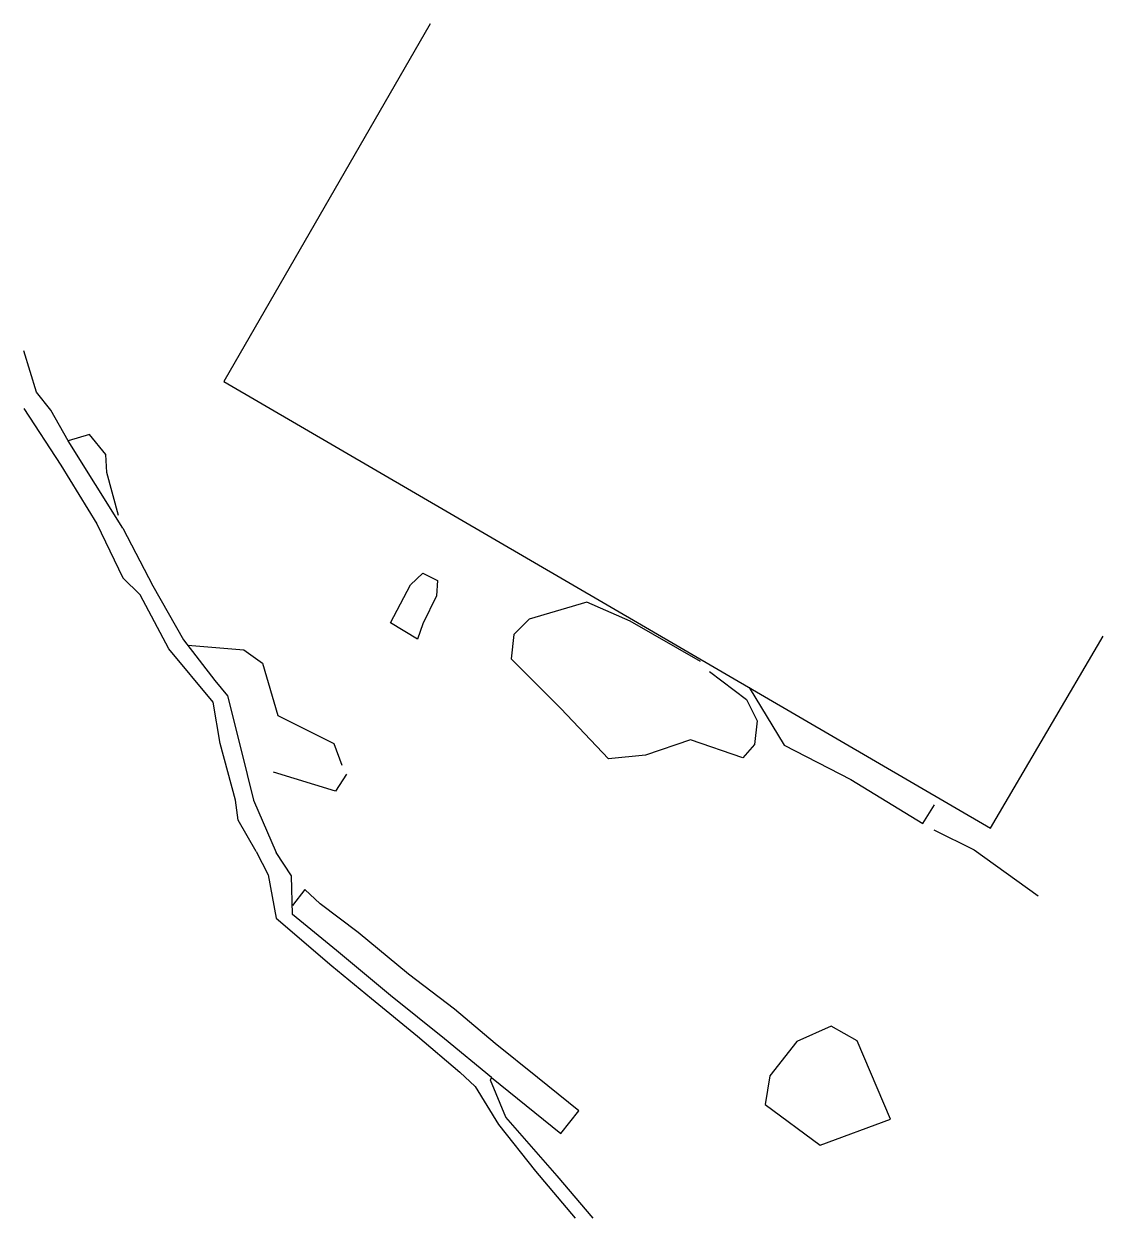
# Model space of a CAD drawing. Header units: metres. Extents: x 92.3 to 143, y 19.1 to 75.2.
import ezdxf

# ---------------------------------------------------------------- set-up
doc = ezdxf.new("R2010")
doc.units = ezdxf.units.M
doc.layers.add('BOUND-OUTER-GEN', color=7, linetype='Continuous')

msp = doc.modelspace()

# ---------------------------------------------------------------- linework, layer by layer
at = {"layer": 'BOUND-OUTER-GEN'}
for points in [[(111.364889, 75.226333), (101.670556, 58.42)], [(96.717556, 52.112333), (96.167222, 54.144333), (96.124889, 54.991), (95.362889, 55.922333), (94.346889, 55.626), (93.542556, 57.065333), (92.865222, 57.912), (92.272556, 59.859333)], [(101.670556, 58.42), (137.696222, 37.422667), (142.987889, 46.439667)], [(92.272556, 57.15), (94.008222, 54.483), (95.701556, 51.731333), (96.929222, 49.191333)], [(96.929222, 51.519667), (94.346889, 55.626)], [(96.929222, 51.519667), (98.326222, 48.810333), (99.765556, 46.270333), (101.247222, 44.365333), (101.839889, 43.645667), (102.474889, 41.148), (103.067556, 38.735), (104.125889, 36.279667)], [(103.194556, 36.322), (102.347889, 37.803667), (102.220889, 38.735), (101.501222, 41.402), (101.162556, 43.349333), (99.088222, 45.847), (97.733556, 48.387), (96.929222, 49.191333)], [(124.064889, 45.254333), (120.762889, 47.159333), (118.730889, 48.048333), (116.021556, 47.244), (115.301889, 46.524333), (115.174889, 45.381333), (117.503222, 43.053), (119.746889, 40.682333)], [(99.977222, 46.016333), (102.601889, 45.804667), (103.490889, 45.169667), (104.210556, 42.714333), (106.835222, 41.402), (107.216222, 40.386)], [(99.977222, 46.016333), (102.601889, 45.804667), (103.490889, 45.169667), (104.210556, 42.714333)], [(124.488222, 44.788667), (126.223889, 43.476333), (126.731889, 42.460333), (126.604889, 41.359667), (126.054556, 40.724667), (123.599222, 41.571333), (121.482556, 40.851667), (119.746889, 40.682333)], [(124.488222, 44.788667), (126.223889, 43.476333), (126.731889, 42.460333), (126.604889, 41.359667), (126.054556, 40.724667), (123.599222, 41.571333), (121.482556, 40.851667)], [(126.350889, 44.026667), (128.001889, 41.317333), (131.134556, 39.708667), (134.521222, 37.634333), (135.071556, 38.523333)], [(107.427889, 39.962667), (106.919889, 39.158333), (103.998889, 40.047333)], [(135.029222, 37.338), (136.934222, 36.406667), (139.939889, 34.247667)], [(103.194556, 36.322), (103.744889, 35.221333), (104.125889, 33.189333), (106.750556, 30.945667), (108.613222, 29.421667), (110.772222, 27.643667), (112.761889, 25.950333), (113.481556, 25.273), (114.582222, 23.495), (116.317889, 21.293667), (118.180556, 19.092333)], [(119.027222, 19.092333), (117.333889, 21.082), (114.920889, 23.833667), (114.201222, 25.569333), (114.243556, 25.696333), (112.042222, 27.516667), (109.502222, 29.548667), (106.962222, 31.665333), (104.887889, 33.358667), (104.845556, 35.179), (104.125889, 36.279667)], [(114.243556, 25.696333), (117.503222, 23.071667), (118.349889, 24.13), (116.402556, 25.696333), (114.412889, 27.305), (112.507889, 28.913667), (110.348889, 30.564667), (107.978222, 32.512), (106.200222, 33.866667), (105.480556, 34.544), (104.887889, 33.782)], [(131.430889, 27.432), (130.203222, 28.109333), (128.594556, 27.389667), (127.324556, 25.781), (127.112889, 24.426333)], [(127.112889, 24.426333), (129.695222, 22.521333), (132.997222, 23.749), (131.430889, 27.432)]]:
    msp.add_lwpolyline(points, dxfattribs=at)
msp.add_lwpolyline([(110.772222, 46.312667), (109.502222, 47.074667), (110.433556, 48.852667), (111.026222, 49.403), (111.703556, 49.064333), (111.661222, 48.344667), (111.026222, 47.032333)], close=True, dxfattribs=at)

doc.saveas('drawing.dxf')
